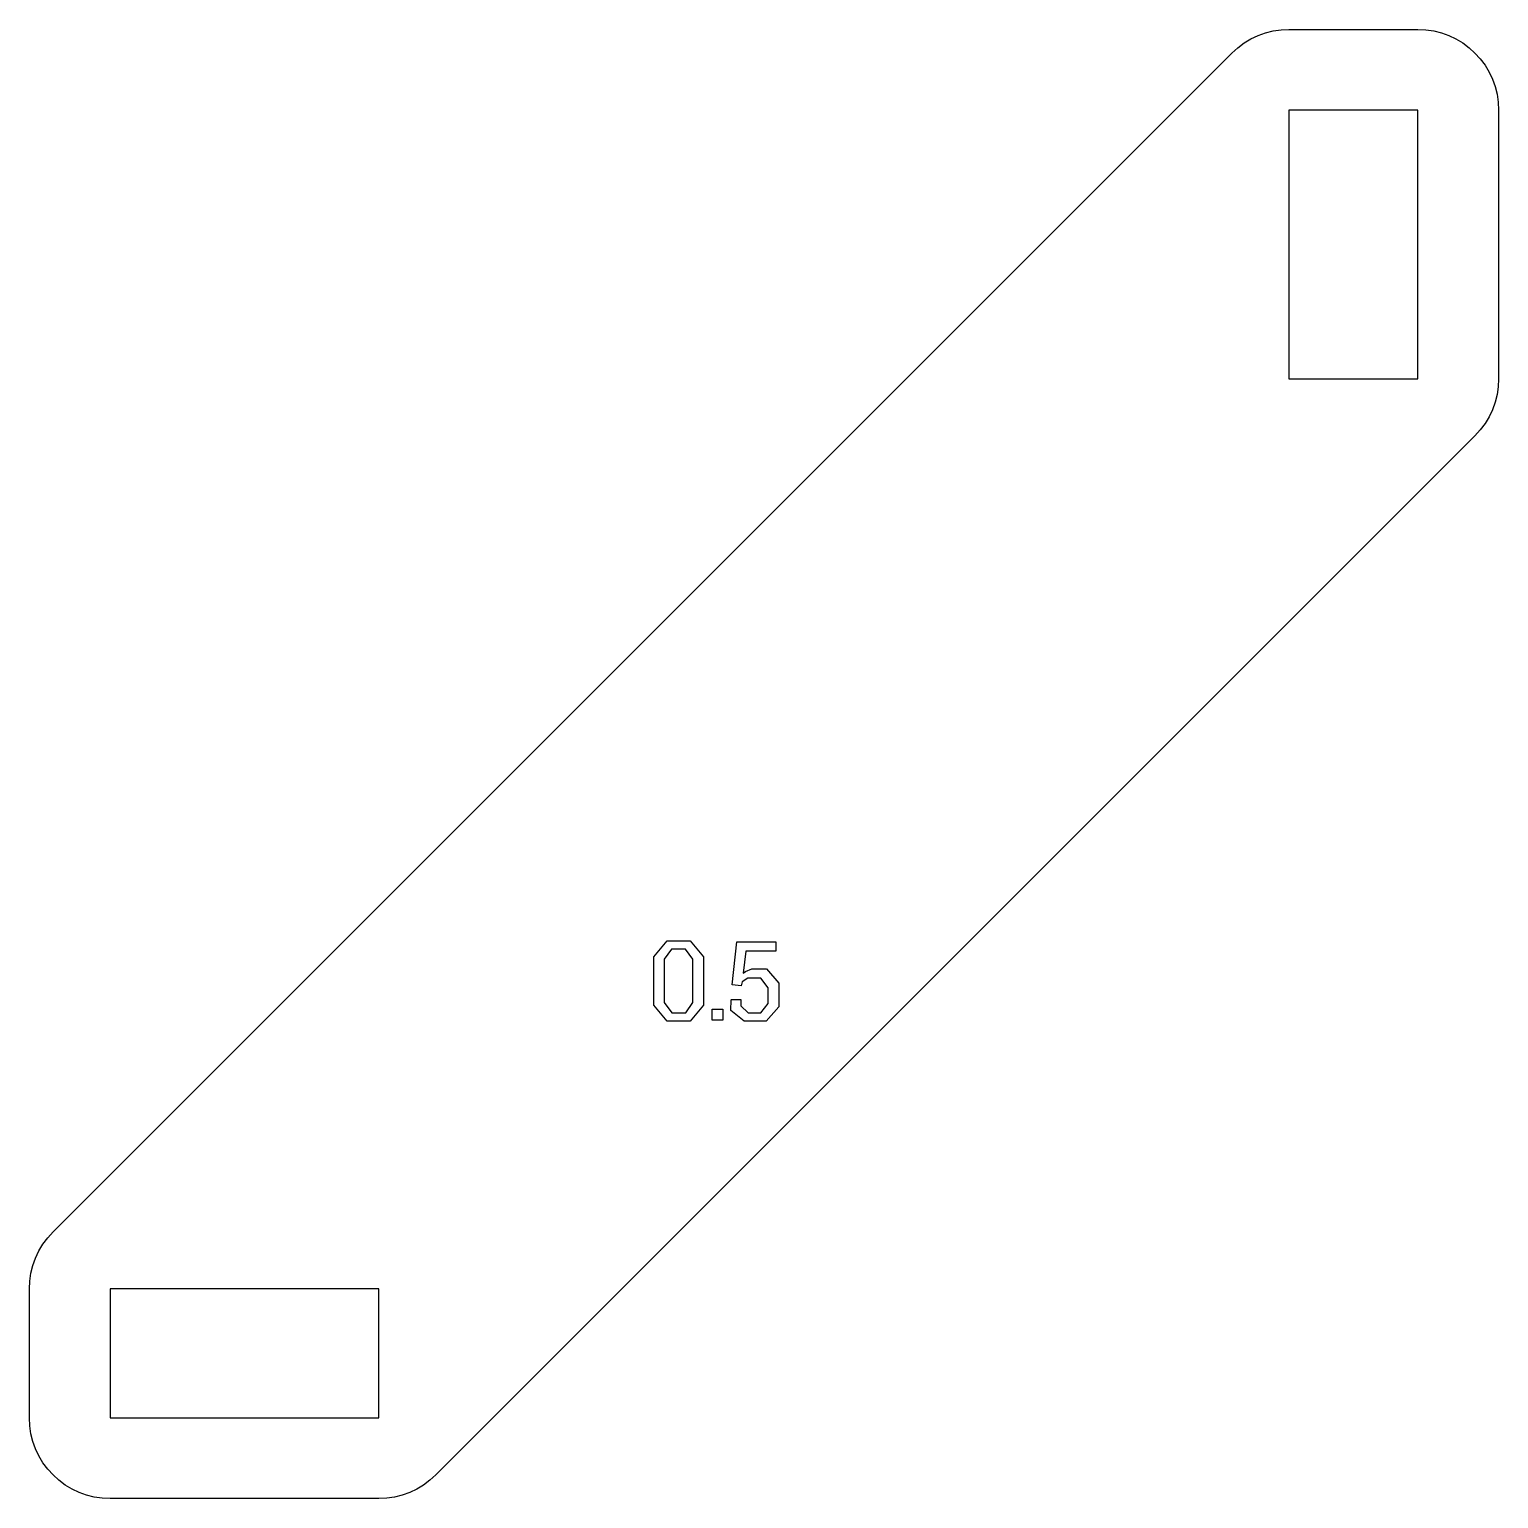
# Model space of a CAD drawing. Header units: millimetres. Extents: x -13 to 41.7, y -7.8 to 46.9.
import ezdxf

# ---------------------------------------------------------------- set-up
doc = ezdxf.new("R2010")
doc.units = ezdxf.units.MM

msp = doc.modelspace()

# ---------------------------------------------------------------- linework, layer by layer
at = {"color": 1}
for points in [[(-10.294, -7.786), (-10.585, -7.742), (-10.871, -7.671), (-11.148, -7.572), (-11.414, -7.446), (-11.667, -7.294), (-11.903, -7.119), (-12.121, -6.921), (-12.319, -6.703), (-12.494, -6.467), (-12.646, -6.214), (-12.772, -5.948), (-12.871, -5.671), (-12.942, -5.385), (-12.986, -5.094), (-13, -4.8), (-13, 0), (-12.986, 0.294), (-12.942, 0.585), (-12.871, 0.871), (-12.772, 1.148), (-12.646, 1.414), (-12.494, 1.667), (-12.319, 1.903), (-12.121, 2.121), (31.735, 45.977), (31.953, 46.175), (32.189, 46.35), (32.442, 46.502), (32.708, 46.628), (32.985, 46.727), (33.271, 46.798), (33.562, 46.842), (33.856, 46.856), (38.656, 46.856), (38.95, 46.842), (39.241, 46.798), (39.527, 46.727), (39.804, 46.628), (40.07, 46.502), (40.323, 46.35), (40.559, 46.175), (40.777, 45.977), (40.975, 45.759), (41.15, 45.523), (41.302, 45.27), (41.428, 45.004), (41.527, 44.727), (41.598, 44.441), (41.642, 44.15), (41.656, 43.856), (41.656, 33.856), (41.642, 33.562), (41.598, 33.271), (41.527, 32.985), (41.428, 32.708), (41.302, 32.442), (41.15, 32.189), (40.975, 31.953), (40.777, 31.735), (2.121, -6.921), (1.903, -7.119), (1.667, -7.294), (1.414, -7.446), (1.148, -7.572), (0.871, -7.671), (0.585, -7.742), (0.294, -7.786), (0, -7.8), (-10, -7.8), (-10.294, -7.786)], [(38.656, 33.856), (38.656, 43.856), (33.856, 43.856), (33.856, 33.856), (38.656, 33.856)], [(0, -4.8), (0, 0), (-10, 0), (-10, -4.8), (0, -4.8)]]:
    msp.add_lwpolyline(points, dxfattribs=at)
at = {"color": 0}
for points in [[(11.156, 9.958), (10.726, 9.958), (10.226, 10.554), (10.226, 11.11), (10.226, 11.8), (10.226, 12.356), (10.724, 12.954), (11.152, 12.954), (11.582, 12.954), (12.08, 12.356), (12.08, 11.8), (12.08, 11.11), (12.08, 10.552), (11.586, 9.958), (11.156, 9.958)], [(11.152, 12.644), (10.892, 12.644), (10.62, 12.262), (10.62, 11.884), (10.62, 11.03), (10.62, 10.652), (10.896, 10.266), (11.156, 10.266), (11.416, 10.266), (11.686, 10.65), (11.686, 11.03), (11.686, 11.884), (11.686, 12.262), (11.412, 12.644), (11.152, 12.644)], [(14.772, 12.912), (14.772, 12.562), (13.648, 12.562), (13.552, 11.744), (13.644, 11.812), (13.87, 11.902), (14.018, 11.906), (14.42, 11.91), (14.882, 11.378), (14.882, 10.928), (14.882, 10.49), (14.412, 9.958), (13.962, 9.958), (13.592, 9.958), (13.1, 10.362), (13.11, 10.754), (13.114, 10.766), (13.47, 10.766), (13.47, 10.528), (13.744, 10.266), (13.962, 10.266), (14.212, 10.266), (14.488, 10.618), (14.488, 10.924), (14.488, 11.204), (14.208, 11.564), (13.962, 11.564), (13.73, 11.564), (13.522, 11.424), (13.474, 11.28), (13.146, 11.314), (13.314, 12.912), (14.772, 12.912)], [(12.402, 10), (12.402, 10.404), (12.796, 10.404), (12.796, 10), (12.402, 10)]]:
    msp.add_lwpolyline(points, dxfattribs=at)

doc.saveas('drawing.dxf')
